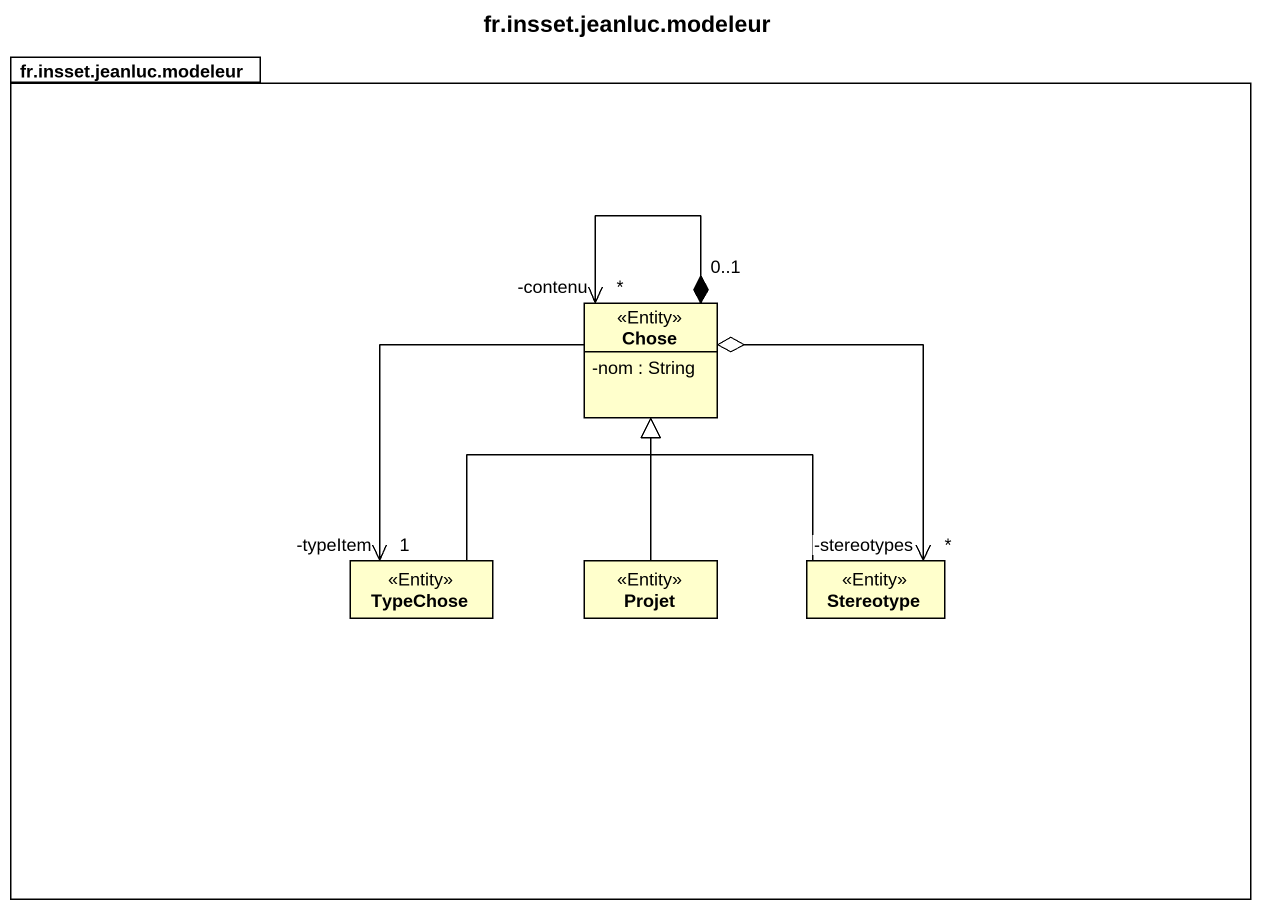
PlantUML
@startuml
title fr.insset.jeanluc.modeleur
hide circle
hide empty members
skinparam classAttributeIconSize 0
package "fr.insset.jeanluc.modeleur" as fr_insset_jeanluc_modeleur {
  class Chose <<Entity>> {
    -nom : String
  }
  class TypeChose <<Entity>>
  class Projet <<Entity>>
  class "Stereotype" as Stereotype_ <<Entity>>
}
Chose "0..1" *--> "*\n-contenu" Chose
Chose --> "-typeItem\n1" TypeChose
Chose o--> "*\n-stereotypes" Stereotype_
TypeChose -up-|> Chose
Projet -up-|> Chose
Stereotype_ -up-|> Chose
@enduml
